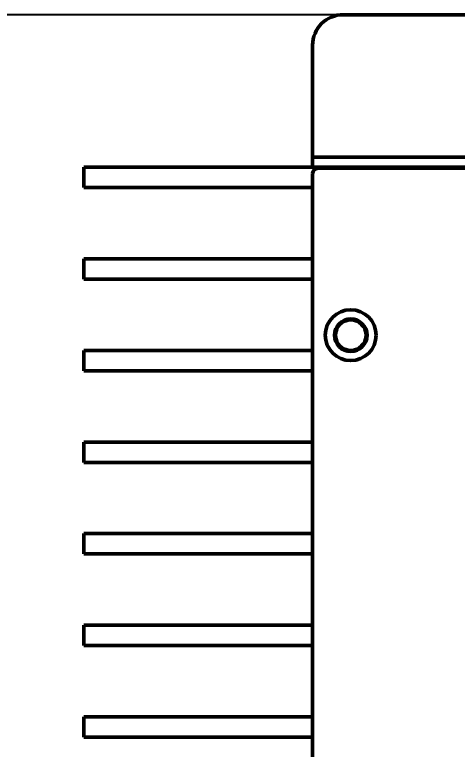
# Model space of a CAD drawing. Header units: millimetres. Extents: x 3412 to 5643, y 891 to 1933.
# Drawn here: x 3643.4 to 3686.9, y 1533.5 to 1605.7 of the extents above; entities that cross this region are included whole.
import ezdxf

# ---------------------------------------------------------------- set-up
doc = ezdxf.new("R2010")
doc.units = ezdxf.units.MM
doc.header["$LTSCALE"] = 1.8
doc.layers.add('외형선(ISO)', color=7, linetype='Continuous', lineweight=50)
doc.layers.add('치수(ISO)', color=7, linetype='Continuous', lineweight=25)
doc.styles.add('레이블 문자 (JIS)', font='')
doc.styles.get('레이블 문자 (JIS)').set_extended_font_data('Gulim')
doc.dimstyles.new('복사 대상기본값 (JIS)', dxfattribs={"dimscale": 1.5, "dimtxt": 3, "dimasz": 2, "dimexe": 1, "dimexo": 0.5, "dimgap": 0.8, "dimtad": 1, "dimdsep": 46, "dimtxsty": '레이블 문자 (JIS)', "dimblk": 'Filled-1', "dimcen": 0.09, "dimdle": 10, "dimclrd": 256, "dimclre": 256, "dimclrt": 256, "dimazin": 2, "dimtfac": 0.666667, "dimtmove": 0, "dimatfit": 3, "dimldrblk": 'OPEN', "dimfxl": 1, "dimtolj": 1, "dimtzin": 0, "dimlwd": -1, "dimlwe": -1, "dimarcsym": 0})

# ---------------------------------------------------------------- blocks, each defined once
blk = doc.blocks.new('Filled-1')
at = {"color": 0}
for p, q in [((0, 0), (-1, 0.1)), ((-1, 0.1), (-1, -0.1)), ((-1, 0), (0, 0)), ((-1, -0.1), (0, 0))]:
    blk.add_line(p, q, dxfattribs=at)
at = {"color": 0, "flags": 128}
blk.add_lwpolyline([(-1, -0.1), (0, 0), (-1, 0.1), (-1, -0.1)], dxfattribs=at)
at = {"color": 0}
blk.add_solid([(-1, -0.1), (0, 0), (-1, 0.1), (-1, -0.1)], dxfattribs=at)
blk = doc.blocks.new('*D662')
at = {"layer": 'Defpoints', "color": 0}
for p in [(3567.637, 1605.67), (3675.687, 1605.67), (3675.687, 1393.67)]:
    blk.add_point(p, dxfattribs=at)
at = {"layer": '치수(ISO)'}
for p, q in [((3674.937, 1605.67), (3566.137, 1605.67)), ((3567.637, 1396.67), (3567.637, 1602.67)), ((3674.937, 1393.67), (3566.137, 1393.67))]:
    blk.add_line(p, q, dxfattribs=at)
at = {"layer": '치수(ISO)', "linetype": 'ByBlock', "xscale": 3, "yscale": 3, "zscale": 3}
for p, rotation in [((3567.637, 1605.67), 90), ((3567.637, 1393.67), 270)]:
    blk.add_blockref('Filled-1', p, dxfattribs=dict(at, rotation=rotation))
at = {"layer": '치수(ISO)', "insert": (3556.927, 1499.67), "char_height": 15, "attachment_point": 5, "rotation": 90, "style": '레이블 문자 (JIS)'}
blk.add_mtext('\\A1;212', dxfattribs=at)
blk = doc.blocks.new('_Open')
at = {"color": 0, "linetype": 'ByBlock', "lineweight": -2}
for p, q in [((-1, 0.167), (0, 0)), ((-1, -0.167), (0, 0)), ((0, 0), (-1, 0))]:
    blk.add_line(p, q, dxfattribs=at)

msp = doc.modelspace()

# ---------------------------------------------------------------- linework, layer by layer
at = {"layer": '외형선(ISO)'}
for p, q in [((3735.587, 1605.67), (3675.687, 1605.67)), ((3672.687, 1602.67), (3672.687, 1592.17)), ((3672.687, 1592.17), (3672.687, 1591.67)), ((3738.587, 1591.67), (3672.687, 1591.67)), ((3672.687, 1591.67), (3672.687, 1590.67)), ((3650.187, 1590.67), (3672.687, 1590.67)), ((3650.187, 1588.67), (3650.187, 1590.67)), ((3672.687, 1590.67), (3738.587, 1590.67)), ((3673.187, 1590.57), (3737.687, 1590.57)), ((3679.887, 1590.67), (3679.987, 1590.57)), ((3685.198, 1590.57), (3685.198, 1590.67)), ((3685.247, 1590.57), (3685.247, 1590.67)), ((3685.247, 1590.67), (3686.849, 1590.67)), ((3686.048, 1590.67), (3686.048, 1590.67)), ((3686.849, 1590.67), (3686.849, 1590.57)), ((3686.898, 1590.67), (3686.898, 1590.57)), ((3672.687, 1409.27), (3672.687, 1590.07)), ((3672.687, 1588.67), (3650.187, 1588.67)), ((3650.187, 1581.67), (3672.687, 1581.67)), ((3650.187, 1579.67), (3650.187, 1581.67)), ((3672.687, 1579.67), (3650.187, 1579.67)), ((3650.187, 1572.67), (3672.687, 1572.67)), ((3650.187, 1570.67), (3650.187, 1572.67)), ((3672.687, 1570.67), (3650.187, 1570.67)), ((3650.187, 1563.67), (3672.687, 1563.67)), ((3650.187, 1561.67), (3650.187, 1563.67)), ((3672.687, 1561.67), (3650.187, 1561.67)), ((3650.187, 1554.67), (3672.687, 1554.67)), ((3650.187, 1552.67), (3650.187, 1554.67)), ((3672.687, 1552.67), (3650.187, 1552.67)), ((3650.187, 1545.67), (3672.687, 1545.67)), ((3650.187, 1543.67), (3650.187, 1545.67)), ((3672.687, 1543.67), (3650.187, 1543.67)), ((3650.187, 1536.67), (3672.687, 1536.67)), ((3650.187, 1534.67), (3650.187, 1536.67)), ((3672.687, 1534.67), (3650.187, 1534.67))]:
    msp.add_line(p, q, dxfattribs=at)
for radius in [2.5, 1.6, 1.5]:
    msp.add_circle((3676.437, 1574.17), radius, dxfattribs=at)
for centre, radius in [((3675.687, 1602.67), 3), ((3673.187, 1590.07), 0.5)]:
    msp.add_arc(centre, radius, 90, 180, dxfattribs=at)
msp.add_rational_spline([(3679.542, 1590.57), (3679.509, 1590.619), (3679.473, 1590.67)], [13.94240819, 13.751189446, 13.5447834896], degree=2, dxfattribs=at)

# ---------------------------------------------------------------- dimensions: what is measured, and where the dimension line sits
at = {"layer": '치수(ISO)'}
dim = msp.add_linear_dim(base=(3567.637, 1605.67), p1=(3675.687, 1393.67), p2=(3675.687, 1605.67), angle=90, dimstyle='복사 대상기본값 (JIS)', override={"dimtxt": 10, "dimgap": 2, "dimtxsty": '레이블 문자 (JIS)', "dimtofl": 0, "dimatfit": 1, "dimldrblk": 'Open'}, dxfattribs=at)
dim.commit()
dim.dimension.update_dxf_attribs({"geometry": '*D662', "text_midpoint": (3567.637, 1499.67), "dimtype": 160})

doc.saveas('drawing.dxf')
